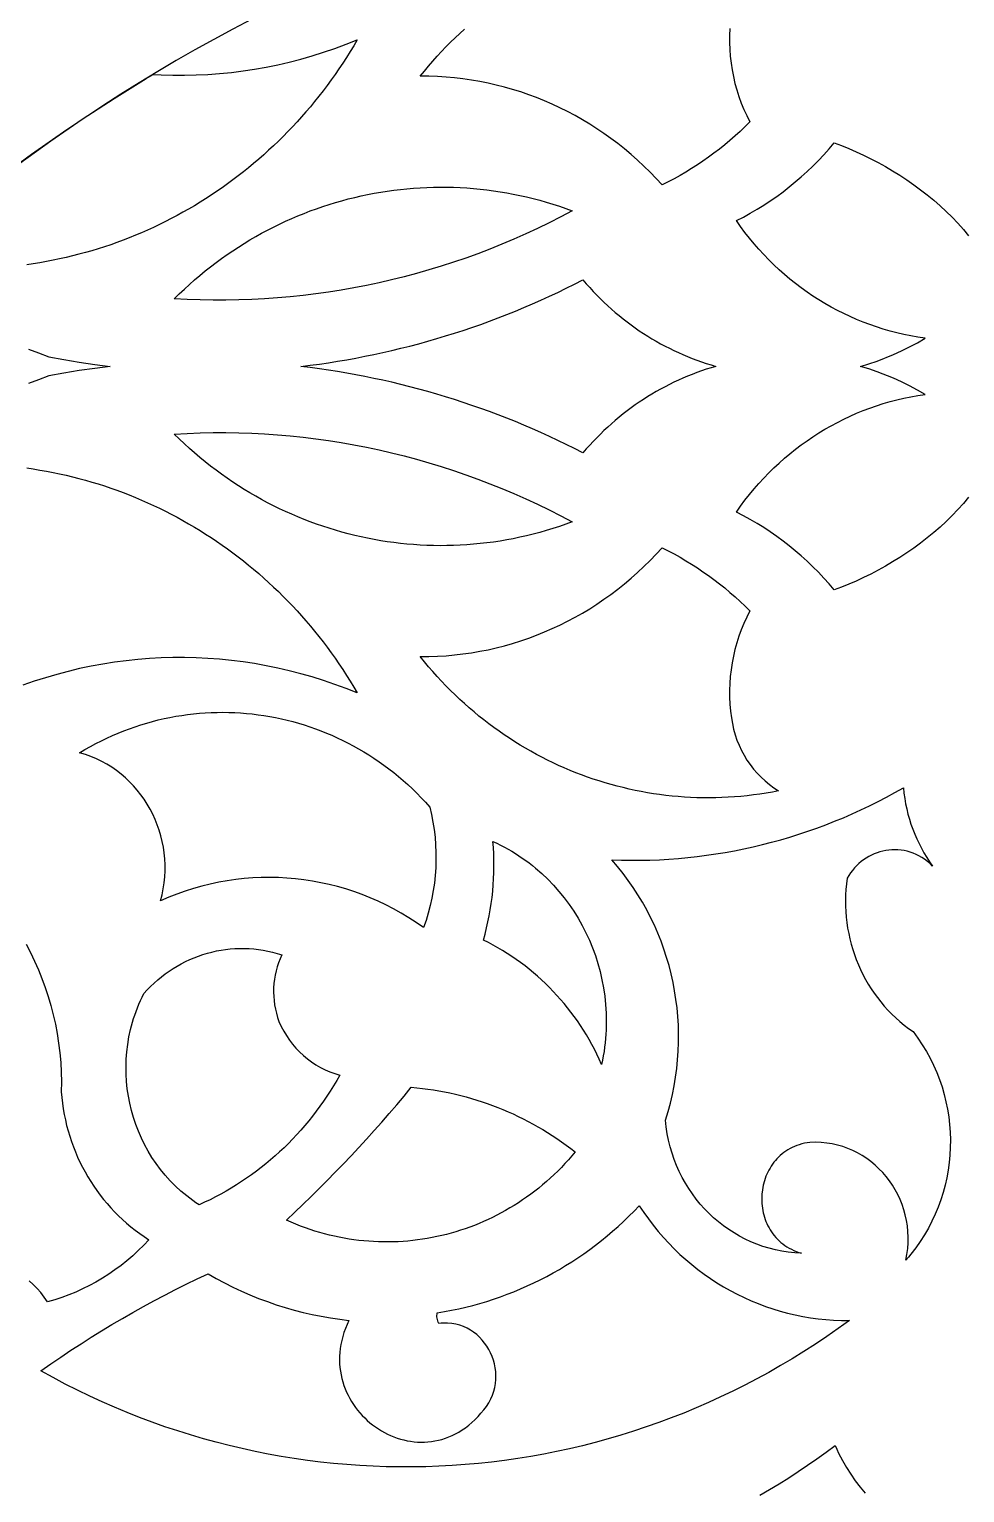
# Model space of a CAD drawing. Extents: x 1908 to 3442, y -299 to 721.
# Drawn here: x 3182.7 to 3222.5, y 221.4 to 283.6 of the extents above; entities that cross this region are included whole.
import ezdxf

# ---------------------------------------------------------------- set-up
doc = ezdxf.new("R2010")
doc.units = 0
doc.layers.add('BITMAP_LAYER', color=18, linetype='CONTINUOUS')

msp = doc.modelspace()

# ---------------------------------------------------------------- linework, layer by layer
at = {"layer": 'BITMAP_LAYER'}
msp.add_lwpolyline([(3226.678, 292.446, 0.414214), (3151.678, 217.446, 0.414214), (3226.678, 142.446, 0.414214), (3301.678, 217.446, 0.414214)], format="xyb", close=True, dxfattribs=at)
for points in [[(3182.305, 277.912), (3183.625, 278.858), (3184.962, 279.775), (3186.316, 280.66), (3187.686, 281.514), (3187.972, 281.684), (3188.316, 281.665), (3188.814, 281.651), (3189.312, 281.649), (3189.811, 281.66), (3190.309, 281.684), (3190.806, 281.721), (3191.303, 281.771), (3191.799, 281.833), (3192.294, 281.908), (3192.787, 281.995), (3193.279, 282.096), (3193.768, 282.209), (3194.256, 282.335), (3194.741, 282.474), (3195.223, 282.626), (3195.703, 282.79), (3196.18, 282.967), (3196.653, 283.157), (3196.505, 282.904), (3196.353, 282.654), (3196.198, 282.407), (3196.039, 282.163), (3195.878, 281.921), (3195.713, 281.683), (3195.545, 281.447), (3195.374, 281.214), (3195.2, 280.984), (3195.023, 280.757), (3194.844, 280.532), (3194.661, 280.311), (3194.475, 280.093), (3194.286, 279.878), (3194.095, 279.666), (3193.9, 279.457), (3193.704, 279.251), (3193.504, 279.048), (3193.301, 278.848), (3193.096, 278.652), (3192.889, 278.459), (3192.679, 278.268), (3192.466, 278.082), (3192.251, 277.898), (3192.033, 277.718), (3191.813, 277.541), (3191.591, 277.367), (3191.366, 277.197), (3191.139, 277.03), (3190.909, 276.867), (3190.678, 276.707), (3190.444, 276.55), (3190.208, 276.397), (3189.97, 276.248), (3189.73, 276.102), (3189.488, 275.96), (3189.244, 275.821), (3188.998, 275.686), (3188.75, 275.554), (3188.5, 275.426), (3188.248, 275.302), (3187.995, 275.182), (3187.739, 275.065), (3187.482, 274.952), (3187.224, 274.843), (3186.963, 274.738), (3186.701, 274.636), (3186.438, 274.539), (3186.172, 274.445), (3185.906, 274.355), (3185.637, 274.269), (3185.368, 274.187), (3185.097, 274.109), (3184.824, 274.035), (3184.551, 273.965), (3184.276, 273.899), (3183.999, 273.838), (3183.722, 273.78), (3183.443, 273.726), (3183.163, 273.677), (3182.883, 273.632), (3182.601, 273.591)], [(3212.502, 283.631), (3212.487, 283.337), (3212.485, 283.043), (3212.494, 282.749), (3212.515, 282.457), (3212.547, 282.166), (3212.591, 281.876), (3212.646, 281.589), (3212.713, 281.304), (3212.791, 281.023), (3212.88, 280.744), (3212.98, 280.469), (3213.092, 280.198), (3213.215, 279.931), (3213.348, 279.669), (3213.142, 279.464), (3212.931, 279.264), (3212.717, 279.068), (3212.499, 278.878), (3212.277, 278.692), (3212.051, 278.511), (3211.822, 278.335), (3211.59, 278.164), (3211.354, 277.998), (3211.115, 277.838), (3210.872, 277.682), (3210.627, 277.532), (3210.378, 277.387), (3210.126, 277.247), (3209.872, 277.112), (3209.614, 276.984), (3209.363, 277.258), (3209.106, 277.525), (3208.842, 277.784), (3208.573, 278.036), (3208.298, 278.279), (3208.018, 278.515), (3207.732, 278.743), (3207.441, 278.962), (3207.145, 279.174), (3206.844, 279.377), (3206.539, 279.572), (3206.229, 279.758), (3205.914, 279.936), (3205.596, 280.106), (3205.273, 280.267), (3204.947, 280.419), (3204.617, 280.562), (3204.283, 280.697), (3203.946, 280.822), (3203.606, 280.939), (3203.263, 281.047), (3202.917, 281.145), (3202.568, 281.234), (3202.217, 281.314), (3201.863, 281.385), (3201.508, 281.446), (3201.15, 281.497), (3200.79, 281.539), (3200.429, 281.572), (3200.067, 281.594), (3199.702, 281.607), (3199.337, 281.61), (3199.511, 281.827), (3199.688, 282.04), (3199.869, 282.249), (3200.052, 282.454), (3200.238, 282.656), (3200.427, 282.854), (3200.619, 283.049), (3200.814, 283.24), (3201.012, 283.427), (3201.212, 283.61)], [(3222.646, 263.716), (3222.424, 263.447), (3222.191, 263.185), (3221.948, 262.929), (3221.696, 262.68), (3221.434, 262.439), (3221.164, 262.204), (3220.887, 261.977), (3220.603, 261.757), (3220.314, 261.545), (3220.019, 261.341), (3219.719, 261.145), (3219.416, 260.957), (3219.109, 260.777), (3218.801, 260.606), (3218.49, 260.443), (3218.179, 260.289), (3217.867, 260.145), (3217.557, 260.009), (3217.247, 259.883), (3216.939, 259.766), (3216.72, 260.022), (3216.494, 260.273), (3216.263, 260.517), (3216.026, 260.755), (3215.783, 260.986), (3215.535, 261.211), (3215.281, 261.429), (3215.022, 261.64), (3214.758, 261.844), (3214.489, 262.042), (3214.215, 262.232), (3213.936, 262.415), (3213.653, 262.591), (3213.365, 262.759), (3213.073, 262.92), (3212.776, 263.073), (3212.956, 263.328), (3213.141, 263.578), (3213.333, 263.822), (3213.53, 264.06), (3213.732, 264.292), (3213.94, 264.519), (3214.152, 264.739), (3214.37, 264.954), (3214.593, 265.162), (3214.821, 265.364), (3215.054, 265.56), (3215.291, 265.75), (3215.532, 265.933), (3215.778, 266.109), (3216.028, 266.279), (3216.282, 266.442), (3216.54, 266.598), (3216.802, 266.748), (3217.068, 266.89), (3217.337, 267.026), (3217.61, 267.154), (3217.885, 267.276), (3218.164, 267.39), (3218.447, 267.496), (3218.732, 267.596), (3219.019, 267.687), (3219.31, 267.772), (3219.603, 267.848), (3219.898, 267.917), (3220.196, 267.978), (3220.496, 268.031), (3220.797, 268.076), (3220.47, 268.266), (3220.137, 268.445), (3219.8, 268.612), (3219.458, 268.767), (3218.762, 269.043), (3218.408, 269.163), (3218.051, 269.271), (3218.408, 269.379), (3218.762, 269.499), (3219.458, 269.774), (3219.8, 269.93), (3220.137, 270.097), (3220.47, 270.275), (3220.797, 270.465), (3220.496, 270.51), (3220.196, 270.564), (3219.898, 270.625), (3219.603, 270.693), (3219.31, 270.77), (3219.019, 270.854), (3218.732, 270.946), (3218.447, 271.045), (3218.164, 271.152), (3217.885, 271.266), (3217.61, 271.387), (3217.337, 271.515), (3217.068, 271.651), (3216.802, 271.794), (3216.54, 271.943), (3216.282, 272.099), (3216.028, 272.263), (3215.778, 272.432), (3215.532, 272.609), (3215.291, 272.792), (3215.054, 272.981), (3214.821, 273.177), (3214.593, 273.379), (3214.37, 273.588), (3214.152, 273.802), (3213.94, 274.023), (3213.732, 274.249), (3213.53, 274.482), (3213.333, 274.72), (3213.141, 274.964), (3212.956, 275.213), (3212.776, 275.469), (3213.073, 275.622), (3213.365, 275.783), (3213.653, 275.951), (3213.936, 276.127), (3214.215, 276.31), (3214.489, 276.5), (3214.758, 276.697), (3215.022, 276.902), (3215.281, 277.113), (3215.535, 277.331), (3215.783, 277.555), (3216.026, 277.787), (3216.263, 278.024), (3216.494, 278.269), (3216.72, 278.519), (3216.939, 278.776), (3217.247, 278.659), (3217.557, 278.533), (3217.867, 278.397), (3218.179, 278.252), (3218.49, 278.098), (3218.801, 277.936), (3219.109, 277.765), (3219.416, 277.585), (3219.719, 277.397), (3220.019, 277.201), (3220.314, 276.996), (3220.603, 276.784), (3220.887, 276.565), (3221.164, 276.337), (3221.434, 276.103), (3221.696, 275.861), (3221.948, 275.612), (3222.191, 275.357), (3222.424, 275.095), (3222.646, 274.826)], [(3182.675, 270.003), (3183.107, 269.844), (3183.536, 269.677), (3184.187, 269.557), (3184.838, 269.449), (3185.492, 269.353), (3186.147, 269.271), (3185.492, 269.188), (3184.838, 269.093), (3184.187, 268.985), (3183.536, 268.864), (3183.107, 268.697), (3182.675, 268.539)], [(3182.601, 264.951), (3182.883, 264.91), (3183.163, 264.864), (3183.443, 264.815), (3183.722, 264.762), (3183.999, 264.704), (3184.276, 264.642), (3184.551, 264.576), (3184.824, 264.506), (3185.097, 264.432), (3185.368, 264.354), (3185.637, 264.272), (3185.906, 264.187), (3186.172, 264.097), (3186.438, 264.003), (3186.701, 263.905), (3186.963, 263.804), (3187.224, 263.698), (3187.482, 263.589), (3187.739, 263.476), (3187.995, 263.36), (3188.248, 263.239), (3188.5, 263.115), (3188.75, 262.987), (3188.998, 262.856), (3189.244, 262.721), (3189.488, 262.582), (3189.73, 262.439), (3189.97, 262.294), (3190.208, 262.144), (3190.444, 261.991), (3190.678, 261.835), (3190.909, 261.675), (3191.139, 261.511), (3191.366, 261.344), (3191.591, 261.174), (3191.813, 261.001), (3192.033, 260.824), (3192.251, 260.643), (3192.466, 260.46), (3192.679, 260.273), (3192.889, 260.083), (3193.096, 259.89), (3193.301, 259.693), (3193.504, 259.494), (3193.704, 259.291), (3193.9, 259.085), (3194.095, 258.876), (3194.286, 258.664), (3194.475, 258.448), (3194.661, 258.23), (3194.844, 258.009), (3195.023, 257.785), (3195.2, 257.558), (3195.374, 257.328), (3195.545, 257.095), (3195.713, 256.859), (3195.878, 256.62), (3196.039, 256.379), (3196.198, 256.134), (3196.353, 255.887), (3196.505, 255.637), (3196.653, 255.385), (3196.18, 255.575), (3195.703, 255.752), (3195.223, 255.916), (3194.741, 256.068), (3194.256, 256.206), (3193.768, 256.332), (3193.279, 256.446), (3192.787, 256.546), (3192.294, 256.634), (3191.799, 256.709), (3191.303, 256.771), (3190.806, 256.82), (3190.309, 256.857), (3189.811, 256.881), (3189.312, 256.892), (3188.814, 256.891), (3188.316, 256.877), (3187.818, 256.85), (3187.321, 256.81), (3186.824, 256.757), (3186.329, 256.692), (3185.835, 256.615), (3185.343, 256.524), (3184.853, 256.421), (3184.364, 256.305), (3183.878, 256.176), (3183.395, 256.035), (3182.914, 255.881), (3182.436, 255.714)], [(3182.574, 244.705), (3182.761, 244.35), (3182.936, 243.988), (3183.099, 243.621), (3183.251, 243.247), (3183.39, 242.868), (3183.517, 242.484), (3183.632, 242.096), (3183.734, 241.702), (3183.823, 241.304), (3183.899, 240.903), (3183.961, 240.498), (3184.011, 240.089), (3184.047, 239.677), (3184.069, 239.263), (3184.077, 238.847), (3184.071, 238.428), (3184.092, 238.185), (3184.121, 237.944), (3184.155, 237.705), (3184.197, 237.468), (3184.246, 237.232), (3184.301, 236.999), (3184.362, 236.768), (3184.431, 236.54), (3184.505, 236.314), (3184.586, 236.091), (3184.673, 235.871), (3184.766, 235.653), (3184.866, 235.439), (3184.971, 235.228), (3185.082, 235.021), (3185.199, 234.817), (3185.322, 234.616), (3185.45, 234.42), (3185.584, 234.227), (3185.724, 234.038), (3185.869, 233.854), (3186.019, 233.674), (3186.175, 233.498), (3186.336, 233.327), (3186.502, 233.161), (3186.673, 233), (3186.849, 232.844), (3187.029, 232.692), (3187.215, 232.547), (3187.405, 232.406), (3187.6, 232.271), (3187.8, 232.142), (3187.577, 231.905), (3187.346, 231.678), (3187.108, 231.459), (3186.864, 231.249), (3186.613, 231.049), (3186.355, 230.857), (3186.092, 230.676), (3185.822, 230.504), (3185.547, 230.342), (3185.267, 230.19), (3184.981, 230.048), (3184.691, 229.916), (3184.395, 229.795), (3184.096, 229.684), (3183.792, 229.584), (3183.485, 229.495), (3183.417, 229.6), (3183.347, 229.701), (3183.199, 229.893), (3183.043, 230.073), (3182.878, 230.24), (3182.705, 230.394)], [(3213.779, 221.278), (3214.189, 221.52), (3214.597, 221.768), (3215.002, 222.023), (3215.403, 222.284), (3215.801, 222.551), (3216.195, 222.825), (3216.586, 223.105), (3216.973, 223.391), (3217.045, 223.229), (3217.121, 223.071), (3217.2, 222.914), (3217.281, 222.76), (3217.454, 222.46), (3217.638, 222.169), (3217.832, 221.889), (3218.038, 221.62), (3218.254, 221.361)]]:
    msp.add_lwpolyline(points, dxfattribs=at)
for points in [[(3200.463, 276.892), (3200.746, 276.885), (3201.029, 276.873), (3201.312, 276.857), (3201.595, 276.835), (3201.879, 276.808), (3202.162, 276.776), (3202.444, 276.738), (3202.727, 276.696), (3203.009, 276.648), (3203.291, 276.595), (3203.572, 276.537), (3203.853, 276.474), (3204.134, 276.405), (3204.413, 276.331), (3204.692, 276.252), (3204.971, 276.168), (3205.248, 276.078), (3205.524, 275.983), (3205.8, 275.883), (3205.31, 275.624), (3204.816, 275.374), (3204.318, 275.133), (3203.818, 274.901), (3203.313, 274.677), (3202.806, 274.463), (3202.296, 274.258), (3201.782, 274.062), (3201.266, 273.875), (3200.747, 273.698), (3200.226, 273.529), (3199.702, 273.369), (3199.176, 273.219), (3198.647, 273.078), (3198.116, 272.946), (3197.584, 272.824), (3197.049, 272.711), (3196.512, 272.607), (3195.974, 272.513), (3195.434, 272.427), (3194.893, 272.352), (3194.351, 272.286), (3193.807, 272.229), (3193.262, 272.181), (3192.716, 272.144), (3192.169, 272.115), (3191.622, 272.097), (3191.074, 272.088), (3190.525, 272.088), (3189.976, 272.098), (3189.426, 272.118), (3188.877, 272.147), (3189.089, 272.355), (3189.304, 272.559), (3189.522, 272.758), (3189.743, 272.952), (3189.966, 273.142), (3190.193, 273.328), (3190.422, 273.509), (3190.653, 273.685), (3190.887, 273.857), (3191.124, 274.024), (3191.363, 274.187), (3191.604, 274.345), (3191.847, 274.499), (3192.093, 274.648), (3192.341, 274.792), (3192.591, 274.932), (3192.843, 275.066), (3193.097, 275.197), (3193.353, 275.322), (3193.611, 275.443), (3193.87, 275.559), (3194.131, 275.67), (3194.394, 275.777), (3194.659, 275.879), (3194.924, 275.976), (3195.192, 276.068), (3195.46, 276.156), (3195.731, 276.238), (3196.002, 276.316), (3196.274, 276.389), (3196.548, 276.457), (3196.823, 276.52), (3197.098, 276.579), (3197.375, 276.632), (3197.653, 276.68), (3197.931, 276.724), (3198.21, 276.763), (3198.49, 276.796), (3198.77, 276.825), (3199.051, 276.849), (3199.333, 276.867), (3199.615, 276.881), (3199.897, 276.89), (3200.18, 276.893)], [(3206.395, 272.781), (3206.54, 272.618), (3206.687, 272.458), (3206.838, 272.302), (3206.991, 272.148), (3207.146, 271.998), (3207.304, 271.85), (3207.464, 271.706), (3207.626, 271.565), (3207.791, 271.428), (3207.958, 271.294), (3208.127, 271.163), (3208.298, 271.035), (3208.472, 270.91), (3208.647, 270.789), (3208.825, 270.672), (3209.004, 270.558), (3209.186, 270.447), (3209.369, 270.34), (3209.554, 270.236), (3209.741, 270.135), (3209.929, 270.039), (3210.119, 269.945), (3210.311, 269.856), (3210.505, 269.77), (3210.7, 269.688), (3210.896, 269.609), (3211.094, 269.534), (3211.293, 269.463), (3211.494, 269.395), (3211.696, 269.331), (3211.899, 269.271), (3211.696, 269.21), (3211.494, 269.147), (3211.293, 269.079), (3211.094, 269.008), (3210.896, 268.933), (3210.7, 268.854), (3210.505, 268.772), (3210.311, 268.686), (3210.119, 268.596), (3209.929, 268.503), (3209.741, 268.406), (3209.554, 268.306), (3209.369, 268.202), (3209.186, 268.095), (3209.004, 267.984), (3208.825, 267.87), (3208.647, 267.752), (3208.472, 267.631), (3208.298, 267.507), (3208.127, 267.379), (3207.958, 267.248), (3207.791, 267.114), (3207.626, 266.976), (3207.464, 266.835), (3207.304, 266.691), (3207.146, 266.544), (3206.991, 266.393), (3206.838, 266.24), (3206.687, 266.083), (3206.54, 265.923), (3206.395, 265.76), (3206.252, 265.595), (3205.899, 265.775), (3205.543, 265.951), (3205.186, 266.123), (3204.828, 266.291), (3204.467, 266.455), (3204.106, 266.614), (3203.742, 266.769), (3203.377, 266.921), (3203.011, 267.068), (3202.643, 267.211), (3202.274, 267.349), (3201.904, 267.483), (3201.532, 267.614), (3201.159, 267.74), (3200.785, 267.861), (3200.409, 267.979), (3200.033, 268.092), (3199.655, 268.201), (3199.276, 268.305), (3198.896, 268.405), (3198.515, 268.501), (3198.133, 268.593), (3197.75, 268.68), (3197.366, 268.763), (3196.981, 268.842), (3196.595, 268.916), (3196.209, 268.986), (3195.821, 269.052), (3195.433, 269.113), (3195.044, 269.17), (3194.655, 269.222), (3194.264, 269.271), (3194.655, 269.319), (3195.044, 269.372), (3195.433, 269.428), (3195.821, 269.49), (3196.209, 269.555), (3196.595, 269.625), (3196.981, 269.699), (3197.366, 269.778), (3197.75, 269.861), (3198.133, 269.948), (3198.515, 270.04), (3198.896, 270.136), (3199.276, 270.236), (3199.655, 270.341), (3200.033, 270.45), (3200.409, 270.563), (3200.785, 270.68), (3201.159, 270.802), (3201.532, 270.928), (3201.904, 271.058), (3202.274, 271.192), (3202.643, 271.331), (3203.011, 271.474), (3203.377, 271.621), (3203.742, 271.772), (3204.106, 271.927), (3204.467, 272.087), (3204.828, 272.251), (3205.186, 272.419), (3205.543, 272.591), (3205.899, 272.767), (3206.252, 272.947)], [(3191.622, 266.445), (3192.169, 266.426), (3192.716, 266.398), (3193.262, 266.36), (3193.807, 266.313), (3194.351, 266.256), (3194.893, 266.19), (3195.434, 266.114), (3195.974, 266.029), (3196.512, 265.935), (3197.049, 265.831), (3197.584, 265.718), (3198.116, 265.595), (3198.647, 265.463), (3199.176, 265.322), (3199.702, 265.172), (3200.226, 265.013), (3200.747, 264.844), (3201.266, 264.666), (3201.782, 264.479), (3202.296, 264.283), (3202.806, 264.078), (3203.313, 263.864), (3203.818, 263.641), (3204.318, 263.409), (3204.816, 263.168), (3205.31, 262.917), (3205.8, 262.658), (3205.524, 262.558), (3205.248, 262.463), (3204.971, 262.374), (3204.692, 262.289), (3204.413, 262.21), (3204.134, 262.136), (3203.853, 262.068), (3203.572, 262.004), (3203.291, 261.946), (3203.009, 261.893), (3202.727, 261.846), (3202.444, 261.803), (3202.162, 261.766), (3201.879, 261.734), (3201.595, 261.707), (3201.312, 261.685), (3201.029, 261.668), (3200.746, 261.657), (3200.463, 261.65), (3200.18, 261.648), (3199.897, 261.652), (3199.615, 261.661), (3199.333, 261.674), (3199.051, 261.693), (3198.77, 261.717), (3198.49, 261.745), (3198.21, 261.779), (3197.931, 261.817), (3197.653, 261.861), (3197.375, 261.91), (3197.098, 261.963), (3196.823, 262.021), (3196.548, 262.084), (3196.274, 262.152), (3196.002, 262.225), (3195.731, 262.303), (3195.46, 262.386), (3195.192, 262.473), (3194.924, 262.566), (3194.659, 262.663), (3194.394, 262.764), (3194.131, 262.871), (3193.87, 262.982), (3193.611, 263.099), (3193.353, 263.219), (3193.097, 263.345), (3192.843, 263.475), (3192.591, 263.61), (3192.341, 263.75), (3192.093, 263.894), (3191.847, 264.043), (3191.604, 264.196), (3191.363, 264.354), (3191.124, 264.517), (3190.887, 264.684), (3190.653, 264.856), (3190.422, 265.033), (3190.193, 265.214), (3189.966, 265.399), (3189.743, 265.589), (3189.522, 265.784), (3189.304, 265.983), (3189.089, 266.186), (3188.877, 266.394), (3189.426, 266.424), (3189.976, 266.443), (3190.525, 266.453), (3191.074, 266.454)], [(3209.872, 261.429), (3210.126, 261.295), (3210.378, 261.155), (3210.627, 261.01), (3210.872, 260.86), (3211.115, 260.704), (3211.354, 260.543), (3211.59, 260.377), (3211.822, 260.206), (3212.051, 260.03), (3212.277, 259.85), (3212.499, 259.664), (3212.717, 259.473), (3212.931, 259.278), (3213.142, 259.078), (3213.348, 258.873), (3213.215, 258.611), (3213.092, 258.344), (3212.98, 258.073), (3212.88, 257.798), (3212.791, 257.519), (3212.713, 257.237), (3212.646, 256.952), (3212.591, 256.665), (3212.547, 256.376), (3212.515, 256.085), (3212.494, 255.792), (3212.485, 255.499), (3212.487, 255.205), (3212.502, 254.911), (3212.528, 254.616), (3212.566, 254.323), (3212.605, 254.081), (3212.657, 253.844), (3212.722, 253.612), (3212.799, 253.384), (3212.888, 253.162), (3212.989, 252.947), (3213.101, 252.737), (3213.224, 252.535), (3213.358, 252.34), (3213.503, 252.153), (3213.657, 251.974), (3213.822, 251.805), (3213.995, 251.645), (3214.179, 251.494), (3214.371, 251.354), (3214.571, 251.225), (3214.304, 251.174), (3214.036, 251.128), (3213.768, 251.086), (3213.5, 251.05), (3213.233, 251.018), (3212.965, 250.991), (3212.697, 250.968), (3212.43, 250.951), (3212.162, 250.938), (3211.895, 250.93), (3211.628, 250.927), (3211.362, 250.928), (3211.096, 250.934), (3210.831, 250.944), (3210.566, 250.96), (3210.301, 250.979), (3210.038, 251.004), (3209.775, 251.032), (3209.512, 251.066), (3209.251, 251.104), (3208.99, 251.146), (3208.73, 251.193), (3208.472, 251.244), (3208.214, 251.3), (3207.957, 251.36), (3207.702, 251.424), (3207.447, 251.493), (3207.194, 251.567), (3206.942, 251.644), (3206.691, 251.726), (3206.442, 251.812), (3206.194, 251.903), (3205.948, 251.997), (3205.703, 252.096), (3205.46, 252.199), (3205.218, 252.307), (3204.979, 252.418), (3204.74, 252.534), (3204.504, 252.653), (3204.27, 252.777), (3204.037, 252.905), (3203.807, 253.037), (3203.578, 253.173), (3203.351, 253.313), (3203.127, 253.458), (3202.905, 253.606), (3202.685, 253.758), (3202.467, 253.914), (3202.252, 254.074), (3202.039, 254.238), (3201.828, 254.405), (3201.62, 254.577), (3201.415, 254.753), (3201.212, 254.932), (3201.012, 255.115), (3200.814, 255.302), (3200.619, 255.493), (3200.427, 255.687), (3200.238, 255.885), (3200.052, 256.087), (3199.869, 256.293), (3199.688, 256.502), (3199.511, 256.715), (3199.337, 256.931), (3199.702, 256.934), (3200.067, 256.947), (3200.429, 256.97), (3200.79, 257.002), (3201.15, 257.044), (3201.508, 257.096), (3201.863, 257.157), (3202.217, 257.227), (3202.568, 257.307), (3202.917, 257.396), (3203.263, 257.495), (3203.606, 257.603), (3203.946, 257.719), (3204.283, 257.845), (3204.617, 257.979), (3204.947, 258.123), (3205.273, 258.275), (3205.596, 258.436), (3205.914, 258.605), (3206.229, 258.783), (3206.539, 258.97), (3206.844, 259.165), (3207.145, 259.368), (3207.441, 259.579), (3207.732, 259.799), (3208.018, 260.026), (3208.298, 260.262), (3208.573, 260.506), (3208.842, 260.757), (3209.106, 261.016), (3209.363, 261.283), (3209.614, 261.558)], [(3191.196, 254.559), (3191.446, 254.551), (3191.696, 254.537), (3191.945, 254.517), (3192.194, 254.492), (3192.443, 254.462), (3192.69, 254.426), (3192.937, 254.385), (3193.183, 254.339), (3193.428, 254.287), (3193.672, 254.23), (3193.915, 254.168), (3194.157, 254.1), (3194.397, 254.028), (3194.637, 253.95), (3194.874, 253.866), (3195.11, 253.778), (3195.345, 253.684), (3195.577, 253.585), (3195.808, 253.481), (3196.037, 253.372), (3196.264, 253.258), (3196.489, 253.138), (3196.712, 253.013), (3196.933, 252.884), (3197.151, 252.749), (3197.367, 252.609), (3197.581, 252.464), (3197.792, 252.314), (3198, 252.159), (3198.205, 251.998), (3198.408, 251.833), (3198.608, 251.663), (3198.804, 251.488), (3198.998, 251.307), (3199.188, 251.122), (3199.375, 250.932), (3199.559, 250.737), (3199.74, 250.537), (3199.814, 250.218), (3199.875, 249.897), (3199.925, 249.575), (3199.963, 249.251), (3199.988, 248.927), (3200.002, 248.602), (3200.003, 248.277), (3199.992, 247.952), (3199.97, 247.628), (3199.935, 247.305), (3199.888, 246.984), (3199.83, 246.664), (3199.759, 246.346), (3199.677, 246.031), (3199.583, 245.719), (3199.476, 245.41), (3199.166, 245.625), (3198.85, 245.83), (3198.529, 246.022), (3198.203, 246.204), (3197.873, 246.374), (3197.539, 246.533), (3197.2, 246.68), (3196.859, 246.815), (3196.514, 246.94), (3196.166, 247.052), (3195.815, 247.153), (3195.461, 247.243), (3195.106, 247.32), (3194.748, 247.387), (3194.389, 247.441), (3194.028, 247.484), (3193.667, 247.515), (3193.304, 247.534), (3192.941, 247.541), (3192.577, 247.537), (3192.214, 247.521), (3191.851, 247.493), (3191.488, 247.452), (3191.126, 247.4), (3190.765, 247.336), (3190.406, 247.26), (3190.048, 247.172), (3189.693, 247.072), (3189.339, 246.96), (3188.988, 246.836), (3188.639, 246.7), (3188.294, 246.551), (3188.358, 246.807), (3188.409, 247.063), (3188.447, 247.319), (3188.473, 247.575), (3188.485, 247.829), (3188.485, 248.082), (3188.473, 248.333), (3188.449, 248.583), (3188.413, 248.829), (3188.365, 249.073), (3188.306, 249.313), (3188.236, 249.549), (3188.155, 249.781), (3188.064, 250.008), (3187.962, 250.231), (3187.85, 250.448), (3187.728, 250.659), (3187.596, 250.864), (3187.455, 251.062), (3187.304, 251.253), (3187.144, 251.436), (3186.975, 251.612), (3186.798, 251.779), (3186.612, 251.938), (3186.418, 252.088), (3186.217, 252.228), (3186.007, 252.358), (3185.79, 252.477), (3185.565, 252.586), (3185.334, 252.684), (3185.095, 252.77), (3184.85, 252.845), (3185.079, 252.981), (3185.31, 253.112), (3185.543, 253.237), (3185.777, 253.356), (3186.013, 253.47), (3186.251, 253.578), (3186.49, 253.68), (3186.731, 253.777), (3186.972, 253.868), (3187.215, 253.953), (3187.459, 254.032), (3187.704, 254.106), (3187.95, 254.175), (3188.197, 254.238), (3188.445, 254.295), (3188.693, 254.346), (3188.942, 254.393), (3189.192, 254.433), (3189.442, 254.468), (3189.692, 254.498), (3189.942, 254.522), (3190.193, 254.54), (3190.444, 254.553), (3190.695, 254.561), (3190.945, 254.563)], [(3219.898, 251.126), (3219.93, 250.901), (3219.969, 250.679), (3220.015, 250.458), (3220.069, 250.239), (3220.13, 250.022), (3220.198, 249.808), (3220.273, 249.597), (3220.355, 249.388), (3220.444, 249.182), (3220.54, 248.98), (3220.642, 248.781), (3220.751, 248.585), (3220.867, 248.393), (3220.99, 248.205), (3221.119, 248.022), (3221.009, 248.129), (3220.895, 248.226), (3220.779, 248.314), (3220.659, 248.393), (3220.538, 248.464), (3220.414, 248.525), (3220.288, 248.578), (3220.161, 248.622), (3220.033, 248.658), (3219.903, 248.686), (3219.774, 248.705), (3219.644, 248.717), (3219.514, 248.721), (3219.385, 248.717), (3219.256, 248.706), (3219.128, 248.687), (3219.002, 248.661), (3218.878, 248.628), (3218.755, 248.589), (3218.635, 248.542), (3218.517, 248.489), (3218.403, 248.43), (3218.291, 248.364), (3218.184, 248.292), (3218.08, 248.214), (3217.98, 248.13), (3217.885, 248.04), (3217.795, 247.945), (3217.71, 247.845), (3217.63, 247.739), (3217.557, 247.628), (3217.489, 247.512), (3217.458, 247.274), (3217.435, 247.036), (3217.421, 246.798), (3217.415, 246.561), (3217.417, 246.325), (3217.427, 246.09), (3217.446, 245.855), (3217.472, 245.622), (3217.506, 245.391), (3217.549, 245.162), (3217.599, 244.934), (3217.656, 244.709), (3217.721, 244.486), (3217.794, 244.265), (3217.874, 244.048), (3217.962, 243.833), (3218.056, 243.622), (3218.158, 243.414), (3218.267, 243.21), (3218.383, 243.01), (3218.506, 242.813), (3218.636, 242.622), (3218.772, 242.434), (3218.915, 242.252), (3219.065, 242.074), (3219.221, 241.901), (3219.383, 241.734), (3219.552, 241.573), (3219.727, 241.417), (3219.909, 241.267), (3220.096, 241.123), (3220.289, 240.986), (3220.392, 240.85), (3220.491, 240.713), (3220.679, 240.433), (3220.853, 240.146), (3221.013, 239.854), (3221.159, 239.556), (3221.292, 239.254), (3221.411, 238.947), (3221.517, 238.636), (3221.608, 238.321), (3221.686, 238.004), (3221.751, 237.684), (3221.802, 237.363), (3221.839, 237.04), (3221.862, 236.715), (3221.872, 236.391), (3221.869, 236.066), (3221.852, 235.742), (3221.821, 235.419), (3221.777, 235.097), (3221.719, 234.777), (3221.648, 234.459), (3221.563, 234.145), (3221.465, 233.834), (3221.353, 233.526), (3221.228, 233.223), (3221.09, 232.925), (3220.938, 232.632), (3220.773, 232.345), (3220.594, 232.065), (3220.402, 231.791), (3220.197, 231.524), (3220.089, 231.394), (3219.978, 231.265), (3220.025, 231.514), (3220.058, 231.762), (3220.075, 232.007), (3220.079, 232.251), (3220.068, 232.491), (3220.044, 232.728), (3220.007, 232.962), (3219.957, 233.192), (3219.895, 233.417), (3219.82, 233.637), (3219.734, 233.851), (3219.637, 234.059), (3219.529, 234.262), (3219.41, 234.457), (3219.282, 234.645), (3219.143, 234.825), (3218.995, 234.997), (3218.838, 235.16), (3218.672, 235.314), (3218.498, 235.459), (3218.316, 235.593), (3218.126, 235.717), (3217.93, 235.83), (3217.726, 235.932), (3217.516, 236.021), (3217.3, 236.099), (3217.078, 236.163), (3216.851, 236.215), (3216.619, 236.252), (3216.382, 236.276), (3216.141, 236.285), (3215.896, 236.278), (3215.78, 236.261), (3215.667, 236.239), (3215.557, 236.212), (3215.451, 236.18), (3215.347, 236.145), (3215.248, 236.105), (3215.151, 236.061), (3215.058, 236.013), (3214.968, 235.961), (3214.882, 235.906), (3214.799, 235.848), (3214.719, 235.786), (3214.643, 235.721), (3214.571, 235.653), (3214.501, 235.582), (3214.435, 235.508), (3214.373, 235.431), (3214.314, 235.353), (3214.259, 235.271), (3214.207, 235.188), (3214.158, 235.103), (3214.113, 235.016), (3214.072, 234.927), (3214.034, 234.836), (3214, 234.744), (3213.969, 234.651), (3213.918, 234.461), (3213.881, 234.268), (3213.859, 234.072), (3213.852, 233.875), (3213.859, 233.678), (3213.88, 233.483), (3213.897, 233.386), (3213.917, 233.289), (3213.941, 233.194), (3213.968, 233.099), (3213.999, 233.006), (3214.034, 232.914), (3214.073, 232.823), (3214.116, 232.734), (3214.162, 232.647), (3214.212, 232.561), (3214.266, 232.478), (3214.324, 232.396), (3214.386, 232.317), (3214.451, 232.241), (3214.52, 232.167), (3214.593, 232.095), (3214.67, 232.027), (3214.751, 231.962), (3214.836, 231.899), (3214.925, 231.84), (3215.017, 231.785), (3215.114, 231.733), (3215.214, 231.685), (3215.319, 231.64), (3215.427, 231.6), (3215.539, 231.564), (3215.257, 231.58), (3214.977, 231.609), (3214.702, 231.652), (3214.431, 231.707), (3214.164, 231.775), (3213.902, 231.855), (3213.645, 231.947), (3213.394, 232.05), (3213.148, 232.165), (3212.908, 232.29), (3212.674, 232.427), (3212.447, 232.573), (3212.227, 232.73), (3212.014, 232.897), (3211.809, 233.073), (3211.611, 233.258), (3211.422, 233.452), (3211.241, 233.655), (3211.068, 233.866), (3210.905, 234.085), (3210.751, 234.312), (3210.607, 234.546), (3210.472, 234.787), (3210.348, 235.035), (3210.235, 235.289), (3210.132, 235.55), (3210.041, 235.816), (3209.961, 236.088), (3209.892, 236.366), (3209.836, 236.648), (3209.793, 236.935), (3209.762, 237.227), (3209.872, 237.588), (3209.97, 237.951), (3210.056, 238.317), (3210.129, 238.683), (3210.191, 239.051), (3210.24, 239.419), (3210.277, 239.788), (3210.303, 240.157), (3210.316, 240.526), (3210.317, 240.895), (3210.307, 241.263), (3210.285, 241.63), (3210.252, 241.996), (3210.206, 242.36), (3210.15, 242.722), (3210.081, 243.081), (3210.002, 243.439), (3209.911, 243.793), (3209.808, 244.145), (3209.695, 244.493), (3209.57, 244.837), (3209.434, 245.177), (3209.287, 245.513), (3209.13, 245.844), (3208.961, 246.17), (3208.781, 246.491), (3208.591, 246.807), (3208.39, 247.116), (3208.178, 247.42), (3207.956, 247.717), (3207.723, 248.007), (3207.48, 248.29), (3207.885, 248.277), (3208.29, 248.272), (3208.695, 248.273), (3209.099, 248.282), (3209.502, 248.298), (3209.905, 248.321), (3210.308, 248.351), (3210.709, 248.388), (3211.109, 248.432), (3211.509, 248.483), (3211.907, 248.542), (3212.305, 248.607), (3212.701, 248.679), (3213.095, 248.758), (3213.489, 248.845), (3213.88, 248.938), (3214.271, 249.038), (3214.659, 249.145), (3215.046, 249.258), (3215.431, 249.379), (3215.814, 249.506), (3216.195, 249.641), (3216.574, 249.782), (3216.95, 249.929), (3217.325, 250.084), (3217.697, 250.245), (3218.066, 250.413), (3218.433, 250.587), (3218.798, 250.768), (3219.159, 250.956), (3219.518, 251.15), (3219.874, 251.351)], [(3202.592, 249), (3202.753, 248.919), (3202.913, 248.835), (3203.07, 248.748), (3203.225, 248.657), (3203.377, 248.563), (3203.527, 248.466), (3203.674, 248.366), (3203.818, 248.263), (3203.96, 248.158), (3204.1, 248.049), (3204.237, 247.937), (3204.502, 247.705), (3204.757, 247.463), (3205, 247.211), (3205.233, 246.948), (3205.454, 246.676), (3205.663, 246.396), (3205.86, 246.107), (3206.045, 245.809), (3206.217, 245.505), (3206.377, 245.193), (3206.524, 244.874), (3206.659, 244.549), (3206.779, 244.218), (3206.887, 243.882), (3206.981, 243.541), (3207.06, 243.196), (3207.126, 242.847), (3207.177, 242.494), (3207.214, 242.137), (3207.227, 241.958), (3207.236, 241.779), (3207.242, 241.598), (3207.243, 241.418), (3207.241, 241.236), (3207.235, 241.055), (3207.225, 240.873), (3207.212, 240.691), (3207.194, 240.508), (3207.172, 240.325), (3207.147, 240.143), (3207.117, 239.96), (3207.084, 239.777), (3207.046, 239.594), (3206.948, 239.811), (3206.846, 240.025), (3206.74, 240.236), (3206.629, 240.444), (3206.515, 240.649), (3206.396, 240.851), (3206.272, 241.051), (3206.145, 241.247), (3206.014, 241.44), (3205.879, 241.63), (3205.739, 241.817), (3205.597, 242), (3205.45, 242.18), (3205.299, 242.357), (3205.145, 242.53), (3204.988, 242.7), (3204.826, 242.866), (3204.662, 243.028), (3204.493, 243.187), (3204.322, 243.342), (3204.147, 243.493), (3203.969, 243.64), (3203.788, 243.783), (3203.603, 243.922), (3203.416, 244.057), (3203.225, 244.187), (3203.032, 244.314), (3202.836, 244.436), (3202.636, 244.554), (3202.434, 244.668), (3202.23, 244.777), (3202.022, 244.881), (3202.092, 245.137), (3202.156, 245.394), (3202.214, 245.652), (3202.266, 245.912), (3202.312, 246.172), (3202.353, 246.434), (3202.387, 246.696), (3202.415, 246.959), (3202.438, 247.223), (3202.454, 247.487), (3202.465, 247.752), (3202.469, 248.017), (3202.468, 248.282), (3202.46, 248.547), (3202.447, 248.812), (3202.427, 249.077)], [(3192.057, 244.518), (3192.257, 244.503), (3192.458, 244.481), (3192.658, 244.451), (3192.858, 244.414), (3193.057, 244.369), (3193.255, 244.316), (3193.453, 244.255), (3193.377, 244.088), (3193.311, 243.917), (3193.253, 243.744), (3193.205, 243.568), (3193.165, 243.391), (3193.135, 243.212), (3193.113, 243.032), (3193.101, 242.851), (3193.097, 242.67), (3193.103, 242.488), (3193.118, 242.307), (3193.142, 242.127), (3193.175, 241.947), (3193.217, 241.77), (3193.268, 241.593), (3193.328, 241.42), (3193.423, 241.211), (3193.529, 241.01), (3193.645, 240.816), (3193.771, 240.63), (3193.906, 240.452), (3194.051, 240.283), (3194.204, 240.123), (3194.366, 239.972), (3194.535, 239.831), (3194.712, 239.699), (3194.897, 239.579), (3195.088, 239.468), (3195.285, 239.369), (3195.488, 239.282), (3195.697, 239.206), (3195.911, 239.142), (3195.781, 238.913), (3195.647, 238.686), (3195.509, 238.463), (3195.367, 238.243), (3195.221, 238.027), (3195.07, 237.814), (3194.916, 237.604), (3194.757, 237.397), (3194.595, 237.194), (3194.429, 236.995), (3194.259, 236.8), (3194.086, 236.608), (3193.909, 236.419), (3193.728, 236.235), (3193.544, 236.054), (3193.356, 235.878), (3193.165, 235.705), (3192.971, 235.536), (3192.773, 235.371), (3192.572, 235.211), (3192.368, 235.054), (3192.161, 234.902), (3191.951, 234.754), (3191.737, 234.611), (3191.521, 234.471), (3191.302, 234.337), (3191.08, 234.206), (3190.856, 234.081), (3190.628, 233.959), (3190.398, 233.843), (3190.166, 233.731), (3189.931, 233.624), (3189.795, 233.714), (3189.662, 233.808), (3189.532, 233.904), (3189.404, 234.003), (3189.279, 234.104), (3189.158, 234.208), (3188.923, 234.424), (3188.7, 234.65), (3188.489, 234.885), (3188.289, 235.129), (3188.102, 235.381), (3187.927, 235.641), (3187.765, 235.909), (3187.614, 236.183), (3187.477, 236.463), (3187.352, 236.749), (3187.24, 237.04), (3187.141, 237.336), (3187.056, 237.636), (3186.983, 237.94), (3186.924, 238.247), (3186.879, 238.557), (3186.847, 238.869), (3186.829, 239.183), (3186.825, 239.498), (3186.835, 239.814), (3186.859, 240.13), (3186.898, 240.445), (3186.951, 240.76), (3187.019, 241.074), (3187.101, 241.385), (3187.148, 241.54), (3187.199, 241.694), (3187.253, 241.848), (3187.311, 242.001), (3187.373, 242.153), (3187.438, 242.304), (3187.508, 242.454), (3187.581, 242.603), (3187.722, 242.759), (3187.867, 242.908), (3188.017, 243.052), (3188.171, 243.189), (3188.329, 243.319), (3188.491, 243.443), (3188.657, 243.561), (3188.826, 243.673), (3188.998, 243.777), (3189.174, 243.875), (3189.352, 243.967), (3189.534, 244.052), (3189.717, 244.129), (3189.904, 244.201), (3190.092, 244.265), (3190.283, 244.322), (3190.475, 244.373), (3190.669, 244.416), (3190.864, 244.452), (3191.061, 244.481), (3191.259, 244.503), (3191.457, 244.518), (3191.657, 244.525), (3191.857, 244.525)], [(3199.191, 238.603), (3199.427, 238.576), (3199.662, 238.546), (3199.897, 238.511), (3200.13, 238.472), (3200.363, 238.428), (3200.595, 238.381), (3200.826, 238.329), (3201.055, 238.273), (3201.284, 238.212), (3201.511, 238.148), (3201.737, 238.08), (3201.962, 238.007), (3202.186, 237.93), (3202.408, 237.849), (3202.629, 237.765), (3202.848, 237.676), (3203.065, 237.583), (3203.282, 237.486), (3203.496, 237.385), (3203.709, 237.28), (3203.92, 237.172), (3204.129, 237.059), (3204.337, 236.943), (3204.542, 236.822), (3204.746, 236.698), (3204.947, 236.57), (3205.147, 236.438), (3205.344, 236.303), (3205.539, 236.163), (3205.732, 236.02), (3205.923, 235.873), (3205.78, 235.703), (3205.634, 235.537), (3205.485, 235.374), (3205.333, 235.215), (3205.179, 235.059), (3205.022, 234.908), (3204.863, 234.76), (3204.701, 234.616), (3204.537, 234.475), (3204.371, 234.338), (3204.202, 234.206), (3204.031, 234.077), (3203.858, 233.951), (3203.683, 233.83), (3203.506, 233.712), (3203.327, 233.599), (3203.146, 233.489), (3202.963, 233.383), (3202.779, 233.281), (3202.592, 233.183), (3202.405, 233.089), (3202.215, 232.999), (3202.024, 232.912), (3201.832, 232.83), (3201.638, 232.752), (3201.442, 232.678), (3201.246, 232.608), (3201.048, 232.542), (3200.849, 232.479), (3200.649, 232.421), (3200.448, 232.368), (3200.246, 232.318), (3200.044, 232.272), (3199.84, 232.23), (3199.635, 232.193), (3199.43, 232.16), (3199.224, 232.131), (3199.018, 232.106), (3198.811, 232.085), (3198.604, 232.069), (3198.396, 232.056), (3198.187, 232.048), (3197.979, 232.045), (3197.77, 232.045), (3197.561, 232.05), (3197.352, 232.059), (3197.143, 232.072), (3196.934, 232.09), (3196.725, 232.112), (3196.516, 232.139), (3196.308, 232.17), (3196.1, 232.205), (3195.892, 232.245), (3195.684, 232.289), (3195.477, 232.337), (3195.27, 232.39), (3195.064, 232.448), (3194.859, 232.51), (3194.654, 232.576), (3194.45, 232.647), (3194.247, 232.722), (3194.045, 232.802), (3193.843, 232.887), (3193.643, 232.976), (3193.996, 233.307), (3194.347, 233.64), (3194.695, 233.977), (3195.04, 234.317), (3195.382, 234.66), (3195.721, 235.006), (3196.058, 235.355), (3196.391, 235.707), (3196.722, 236.061), (3197.05, 236.419), (3197.375, 236.779), (3197.697, 237.143), (3198.016, 237.509), (3198.332, 237.878), (3198.645, 238.25), (3198.954, 238.625)], [(3208.835, 233.303), (3209.033, 233.025), (3209.24, 232.755), (3209.453, 232.492), (3209.674, 232.237), (3209.901, 231.99), (3210.136, 231.75), (3210.377, 231.519), (3210.624, 231.297), (3210.877, 231.082), (3211.137, 230.876), (3211.402, 230.679), (3211.672, 230.49), (3211.948, 230.31), (3212.229, 230.139), (3212.515, 229.977), (3212.805, 229.824), (3213.1, 229.681), (3213.399, 229.547), (3213.702, 229.422), (3214.009, 229.307), (3214.32, 229.202), (3214.634, 229.106), (3214.951, 229.021), (3215.271, 228.945), (3215.594, 228.88), (3215.92, 228.825), (3216.248, 228.78), (3216.578, 228.746), (3216.909, 228.722), (3217.243, 228.71), (3217.578, 228.708), (3217.101, 228.363), (3216.62, 228.029), (3216.134, 227.704), (3215.644, 227.388), (3215.15, 227.083), (3214.651, 226.787), (3214.149, 226.501), (3213.643, 226.225), (3213.133, 225.958), (3212.62, 225.701), (3212.103, 225.454), (3211.583, 225.217), (3211.06, 224.99), (3210.534, 224.772), (3210.005, 224.564), (3209.473, 224.366), (3208.938, 224.178), (3208.401, 223.999), (3207.862, 223.831), (3207.32, 223.672), (3206.776, 223.523), (3206.23, 223.384), (3205.683, 223.255), (3205.133, 223.136), (3204.582, 223.027), (3204.03, 222.927), (3203.476, 222.838), (3202.921, 222.758), (3202.364, 222.688), (3201.807, 222.628), (3201.249, 222.579), (3200.69, 222.539), (3200.131, 222.509), (3199.571, 222.489), (3199.011, 222.479), (3198.451, 222.479), (3197.891, 222.488), (3197.33, 222.508), (3196.77, 222.538), (3196.211, 222.578), (3195.651, 222.628), (3195.093, 222.688), (3194.535, 222.758), (3193.977, 222.838), (3193.421, 222.928), (3192.866, 223.028), (3192.312, 223.139), (3191.76, 223.259), (3191.209, 223.389), (3190.659, 223.53), (3190.112, 223.68), (3189.566, 223.841), (3189.022, 224.012), (3188.48, 224.192), (3187.941, 224.383), (3187.404, 224.585), (3186.869, 224.796), (3186.337, 225.017), (3185.808, 225.249), (3185.282, 225.491), (3184.759, 225.743), (3184.239, 226.005), (3183.722, 226.277), (3183.209, 226.56), (3183.63, 226.858), (3184.055, 227.15), (3184.483, 227.438), (3184.914, 227.72), (3185.348, 227.998), (3185.785, 228.27), (3186.225, 228.536), (3186.668, 228.797), (3187.113, 229.053), (3187.562, 229.304), (3188.014, 229.549), (3188.468, 229.789), (3188.925, 230.023), (3189.385, 230.252), (3189.847, 230.475), (3190.312, 230.693), (3190.66, 230.494), (3191.012, 230.305), (3191.369, 230.126), (3191.729, 229.957), (3192.094, 229.798), (3192.462, 229.648), (3192.833, 229.509), (3193.208, 229.379), (3193.586, 229.26), (3193.967, 229.151), (3194.351, 229.052), (3194.737, 228.964), (3195.125, 228.885), (3195.516, 228.818), (3195.909, 228.76), (3196.303, 228.713), (3196.223, 228.54), (3196.152, 228.367), (3196.09, 228.195), (3196.038, 228.024), (3195.994, 227.854), (3195.959, 227.685), (3195.932, 227.517), (3195.914, 227.351), (3195.903, 227.187), (3195.901, 227.024), (3195.906, 226.864), (3195.918, 226.705), (3195.938, 226.549), (3195.965, 226.395), (3195.999, 226.243), (3196.04, 226.094), (3196.086, 225.948), (3196.14, 225.804), (3196.199, 225.664), (3196.264, 225.527), (3196.335, 225.393), (3196.411, 225.263), (3196.493, 225.136), (3196.579, 225.013), (3196.671, 224.894), (3196.767, 224.778), (3196.867, 224.667), (3196.972, 224.561), (3197.081, 224.458), (3197.194, 224.361), (3197.311, 224.268), (3197.431, 224.18), (3197.554, 224.096), (3197.68, 224.018), (3197.81, 223.946), (3197.942, 223.878), (3198.076, 223.817), (3198.213, 223.761), (3198.351, 223.71), (3198.492, 223.666), (3198.634, 223.628), (3198.778, 223.596), (3198.923, 223.571), (3199.07, 223.552), (3199.217, 223.539), (3199.365, 223.534), (3199.513, 223.536), (3199.661, 223.544), (3199.81, 223.56), (3199.959, 223.583), (3200.107, 223.614), (3200.255, 223.652), (3200.402, 223.699), (3200.548, 223.753), (3200.693, 223.815), (3200.837, 223.885), (3200.979, 223.964), (3201.12, 224.052), (3201.259, 224.148), (3201.395, 224.252), (3201.529, 224.366), (3201.661, 224.489), (3201.79, 224.621), (3201.917, 224.762), (3202.044, 224.906), (3202.157, 225.056), (3202.254, 225.211), (3202.338, 225.369), (3202.407, 225.531), (3202.462, 225.695), (3202.504, 225.862), (3202.532, 226.029), (3202.548, 226.197), (3202.551, 226.365), (3202.542, 226.532), (3202.521, 226.697), (3202.489, 226.86), (3202.445, 227.02), (3202.391, 227.176), (3202.326, 227.327), (3202.251, 227.474), (3202.166, 227.614), (3202.071, 227.748), (3201.968, 227.875), (3201.855, 227.994), (3201.734, 228.105), (3201.604, 228.205), (3201.467, 228.296), (3201.322, 228.376), (3201.17, 228.445), (3201.011, 228.502), (3200.846, 228.545), (3200.674, 228.575), (3200.496, 228.591), (3200.313, 228.592), (3200.219, 228.586), (3200.124, 228.577), (3200.099, 228.63), (3200.078, 228.685), (3200.062, 228.742), (3200.05, 228.799), (3200.044, 228.858), (3200.043, 228.916), (3200.047, 228.975), (3200.056, 229.034), (3200.362, 229.084), (3200.666, 229.141), (3200.968, 229.204), (3201.269, 229.273), (3201.568, 229.349), (3201.865, 229.431), (3202.16, 229.519), (3202.453, 229.613), (3202.743, 229.713), (3203.032, 229.819), (3203.318, 229.931), (3203.602, 230.049), (3203.883, 230.173), (3204.162, 230.303), (3204.438, 230.439), (3204.712, 230.58), (3204.982, 230.727), (3205.25, 230.88), (3205.515, 231.038), (3205.776, 231.202), (3206.035, 231.372), (3206.29, 231.547), (3206.542, 231.727), (3206.79, 231.913), (3207.035, 232.104), (3207.276, 232.301), (3207.514, 232.502), (3207.748, 232.709), (3207.978, 232.921), (3208.204, 233.139), (3208.426, 233.361), (3208.644, 233.588)]]:
    msp.add_lwpolyline(points, close=True, dxfattribs=at)

doc.saveas('drawing.dxf')
